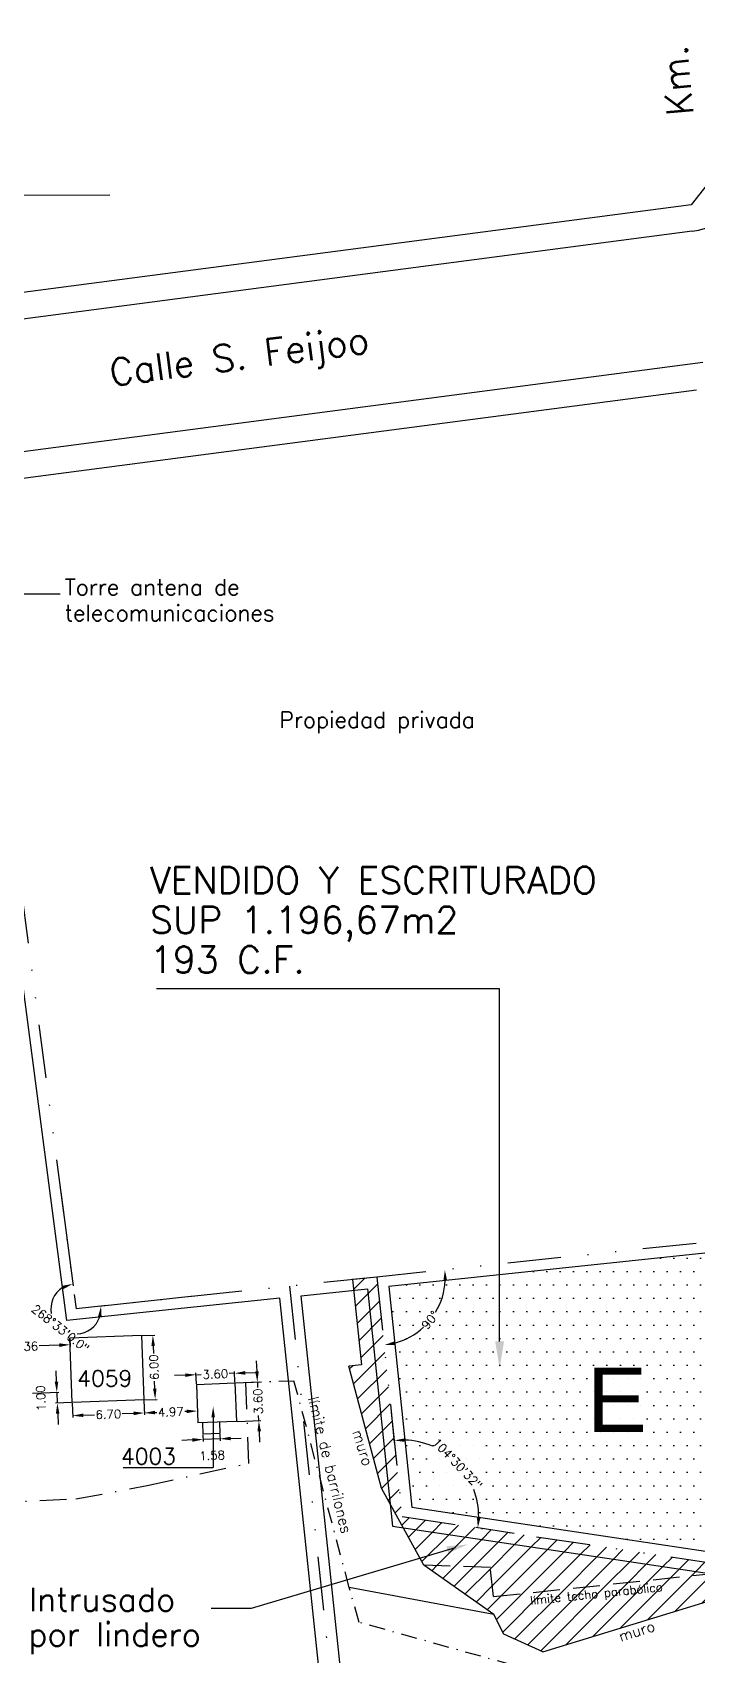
# Model space of a CAD drawing. Header units: metres. Extents: x -2640 to -492, y 2614 to 2999.
# Drawn here: x -1121.9 to -1059.9, y 2753.8 to 2905.2 of the extents above; entities that cross this region are included whole.
import ezdxf

# ---------------------------------------------------------------- set-up
doc = ezdxf.new("R2010")
doc.units = ezdxf.units.M
doc.header["$LTSCALE"] = 10
doc.header["$MEASUREMENT"] = 0
for name, pattern in [('DASHDOT', [1, 0.5, -0.25, 0, -0.25]), ('DASHDOT2', [0.5, 0.25, -0.125, 0, -0.125]), ('DIVIDE', [1.25, 0.5, -0.25, 0, -0.25, 0, -0.25]), ('HIDDEN', [0.375, 0.25, -0.125])]:
    doc.linetypes.add(name, pattern=pattern)
doc.layers.get('DEFPOINTS').update_dxf_attribs({"linetype": 'CONTINUOUS'})
for name, color, linetype in [('ADIF', 150, 'CONTINUOUS'), ('CALLES', 2, 'CONTINUOUS'), ('COTAS', 2, 'CONTINUOUS'), ('EDIFICIOS', 4, 'CONTINUOUS'), ('IINTUSION', 1, 'CONTINUOUS'), ('LIMITE', 2, 'DASHDOT2'), ('LINE_02', 2, 'CONTINUOUS'), ('PROYEC', 2, 'HIDDEN'), ('TEXT-02', 2, 'CONTINUOUS'), ('TEXT-03', 3, 'CONTINUOUS'), ('Titulo (Solo límites)', 102, 'DIVIDE'), ('TMR', 220, 'CONTINUOUS'), ('VENDIDO', 130, 'CONTINUOUS')]:
    doc.layers.add(name, color=color, linetype=linetype)
doc.styles.add('ROMANS', font='romans.shx')
doc.styles.add('SANSSERIF', font='sas_____.pfb', dxfattribs={"width": 1.5, "height": 2.5})
doc.dimstyles.new('CHICAS', dxfattribs={"dimtxt": 0.8, "dimasz": 1, "dimexe": 0.18, "dimexo": 0.0625, "dimgap": 0.09, "dimtad": 0, "dimzin": 0, "dimdsep": 46, "dimtxsty": 'ROMANS', "dimcen": 0.09, "dimclrd": 1, "dimclre": 1, "dimclrt": 7, "dimadec": 0, "dimazin": 0, "dimtfac": 1, "dimtmove": 2, "dimatfit": 3, "dimfxl": 0, "dimtolj": 1, "dimtzin": 0, "dimarcsym": 0})
pattern_1 = [(45, (-2646.3571, -0.4524), (-0.8838835, 0.8838835), [])]

# ---------------------------------------------------------------- blocks, each defined once
blk = doc.blocks.new('*D328')
at = {"layer": 'COTAS', "color": 1, "lineweight": -2}
for p, q in [((-1106.98, 2773.82), (-1107.98, 2773.78)), ((-1106, 2774.29), (-1105.98, 2773.68)), ((-1104.4, 2773.92), (-1105.98, 2773.86)), ((-1104.42, 2774.35), (-1104.4, 2773.74)), ((-1103.4, 2773.95), (-1102.41, 2773.99))]:
    blk.add_line(p, q, dxfattribs=at)
at = {"layer": 'COTAS', "color": 1}
for points in [[(-1106.99, 2773.99), (-1106.98, 2773.65), (-1105.98, 2773.86)], [(-1103.41, 2774.12), (-1103.4, 2773.79), (-1104.4, 2773.92)]]:
    blk.add_solid(points, dxfattribs=at)
at = {"layer": 'DEFPOINTS', "color": 0}
for p in [(-1106, 2774.35), (-1105.98, 2773.86), (-1104.42, 2774.41)]:
    blk.add_point(p, dxfattribs=at)
at = {"layer": 'COTAS', "color": 7, "insert": (-1105.14, 2772.37), "char_height": 0.8, "attachment_point": 5, "rotation": 2.16, "style": 'ROMANS'}
blk.add_mtext('\\A1;1.58', dxfattribs=at)
blk = doc.blocks.new('*D329')
at = {"layer": 'COTAS', "color": 1, "lineweight": -2}
for p, q in [((-1107.64, 2779.87), (-1108.64, 2779.83)), ((-1106.61, 2779.07), (-1106.65, 2780.09)), ((-1106.64, 2779.91), (-1106.15, 2779.92)), ((-1103.04, 2780.04), (-1103.53, 2780.02)), ((-1103.01, 2779.2), (-1103.05, 2780.22)), ((-1102.04, 2780.08), (-1101.04, 2780.12))]:
    blk.add_line(p, q, dxfattribs=at)
at = {"layer": 'COTAS', "color": 1}
for points in [[(-1107.65, 2780.03), (-1107.63, 2779.7), (-1106.64, 2779.91)], [(-1102.05, 2780.25), (-1102.04, 2779.91), (-1103.04, 2780.04)]]:
    blk.add_solid(points, dxfattribs=at)
at = {"layer": 'DEFPOINTS', "color": 0}
for p in [(-1106.64, 2779.91), (-1106.61, 2779), (-1103.01, 2779.14)]:
    blk.add_point(p, dxfattribs=at)
at = {"layer": 'COTAS', "color": 7, "insert": (-1104.84, 2779.97), "char_height": 0.8, "attachment_point": 5, "rotation": 2.16, "style": 'ROMANS'}
blk.add_mtext('\\A1;3.60', dxfattribs=at)
blk = doc.blocks.new('*D330')
at = {"layer": 'COTAS', "color": 1, "lineweight": -2}
for p, q in [((-1100.94, 2780.22), (-1100.98, 2781.22)), ((-1102.95, 2779.14), (-1100.73, 2779.23)), ((-1100.91, 2779.22), (-1100.89, 2778.73)), ((-1102.81, 2775.54), (-1100.59, 2775.63)), ((-1100.77, 2775.62), (-1100.79, 2776.11)), ((-1100.73, 2774.62), (-1100.7, 2773.62))]:
    blk.add_line(p, q, dxfattribs=at)
at = {"layer": 'COTAS', "color": 1}
for points in [[(-1101.11, 2780.21), (-1100.78, 2780.22), (-1100.91, 2779.22)], [(-1100.9, 2774.62), (-1100.57, 2774.63), (-1100.77, 2775.62)]]:
    blk.add_solid(points, dxfattribs=at)
at = {"layer": 'DEFPOINTS', "color": 0}
for p in [(-1103.01, 2779.14), (-1102.87, 2775.54), (-1100.77, 2775.62)]:
    blk.add_point(p, dxfattribs=at)
at = {"layer": 'COTAS', "color": 7, "insert": (-1100.84, 2777.42), "char_height": 0.8, "attachment_point": 5, "rotation": 92.16, "style": 'ROMANS'}
blk.add_mtext('\\A1;3.60', dxfattribs=at)
blk = doc.blocks.new('*D331')
at = {"layer": 'COTAS', "color": 1, "lineweight": -2}
for p, q in [((-1106.6, 2778.94), (-1106.51, 2776.34)), ((-1111.52, 2777.51), (-1111.47, 2776.16)), ((-1110.48, 2776.37), (-1110.3, 2776.38)), ((-1107.51, 2776.49), (-1107.69, 2776.48))]:
    blk.add_line(p, q, dxfattribs=at)
at = {"layer": 'COTAS', "color": 1}
for points in [[(-1110.49, 2776.54), (-1110.47, 2776.21), (-1111.48, 2776.34)], [(-1107.52, 2776.65), (-1107.51, 2776.32), (-1106.51, 2776.52)]]:
    blk.add_solid(points, dxfattribs=at)
at = {"layer": 'DEFPOINTS', "color": 0}
for p in [(-1106.61, 2779), (-1111.53, 2777.57), (-1106.51, 2776.52)]:
    blk.add_point(p, dxfattribs=at)
at = {"layer": 'COTAS', "color": 7, "insert": (-1109, 2776.43), "char_height": 0.8, "attachment_point": 5, "rotation": 2.16, "style": 'ROMANS'}
blk.add_mtext('\\A1;4.97', dxfattribs=at)
blk = doc.blocks.new('*D332')
at = {"layer": 'COTAS', "color": 1, "lineweight": -2}
for p, q in [((-1126.67, 2779.6), (-1126.79, 2782.57)), ((-1125.78, 2782.43), (-1123.91, 2782.5)), ((-1119.42, 2782.67), (-1121.29, 2782.6)), ((-1118.45, 2783.25), (-1118.42, 2782.53))]:
    blk.add_line(p, q, dxfattribs=at)
at = {"layer": 'COTAS', "color": 1}
for points in [[(-1125.79, 2782.6), (-1125.77, 2782.26), (-1126.78, 2782.39)], [(-1119.43, 2782.84), (-1119.42, 2782.5), (-1118.42, 2782.71)]]:
    blk.add_solid(points, dxfattribs=at)
at = {"layer": 'DEFPOINTS', "color": 0}
for p in [(-1118.45, 2783.31), (-1118.42, 2782.71), (-1126.67, 2779.54)]:
    blk.add_point(p, dxfattribs=at)
at = {"layer": 'COTAS', "color": 7, "insert": (-1122.6, 2782.55), "char_height": 0.8, "attachment_point": 5, "rotation": 2.16, "style": 'ROMANS'}
blk.add_mtext('\\A1;8.36', dxfattribs=at)
blk = doc.blocks.new('*D333')
at = {"layer": 'COTAS', "color": 1, "lineweight": -2}
for p, q in [((-1119.69, 2779.26), (-1119.72, 2780.26)), ((-1121.92, 2778.18), (-1119.47, 2778.27)), ((-1119.65, 2778.26), (-1119.61, 2777.26)), ((-1118.28, 2777.31), (-1119.79, 2777.26)), ((-1119.57, 2776.26), (-1119.53, 2775.26))]:
    blk.add_line(p, q, dxfattribs=at)
at = {"layer": 'COTAS', "color": 1}
for points in [[(-1119.85, 2779.26), (-1119.52, 2779.27), (-1119.65, 2778.26)], [(-1119.74, 2776.26), (-1119.41, 2776.27), (-1119.61, 2777.26)]]:
    blk.add_solid(points, dxfattribs=at)
at = {"layer": 'DEFPOINTS', "color": 0}
for p in [(-1121.99, 2778.17), (-1119.61, 2777.26), (-1118.22, 2777.32)]:
    blk.add_point(p, dxfattribs=at)
at = {"layer": 'COTAS', "color": 7, "insert": (-1121.14, 2777.71), "char_height": 0.8, "attachment_point": 5, "rotation": 92.16, "style": 'ROMANS'}
blk.add_mtext('\\A1;1.00', dxfattribs=at)
blk = doc.blocks.new('*D334')
at = {"layer": 'COTAS', "color": 1, "lineweight": -2}
for p, q in [((-1111.69, 2783.57), (-1110.5, 2783.61)), ((-1110.64, 2782.6), (-1110.62, 2781.9)), ((-1110.49, 2778.61), (-1110.52, 2779.32)), ((-1111.46, 2777.57), (-1110.28, 2777.61))]:
    blk.add_line(p, q, dxfattribs=at)
at = {"layer": 'COTAS', "color": 1}
for points in [[(-1110.81, 2782.6), (-1110.48, 2782.61), (-1110.68, 2783.6)], [(-1110.66, 2778.6), (-1110.33, 2778.61), (-1110.46, 2777.61)]]:
    blk.add_solid(points, dxfattribs=at)
at = {"layer": 'DEFPOINTS', "color": 0}
for p in [(-1111.75, 2783.56), (-1110.68, 2783.6), (-1111.53, 2777.57)]:
    blk.add_point(p, dxfattribs=at)
at = {"layer": 'COTAS', "color": 7, "insert": (-1110.57, 2780.61), "char_height": 0.8, "attachment_point": 5, "rotation": 92.16, "style": 'ROMANS'}
blk.add_mtext('\\A1;6.00', dxfattribs=at)
blk = doc.blocks.new('*D335')
at = {"layer": 'COTAS', "color": 1, "lineweight": -2}
for p, q in [((-1118.22, 2777.25), (-1118.17, 2775.9)), ((-1111.52, 2777.51), (-1111.47, 2776.16)), ((-1117.18, 2776.12), (-1116.12, 2776.16)), ((-1112.48, 2776.3), (-1113.54, 2776.26))]:
    blk.add_line(p, q, dxfattribs=at)
at = {"layer": 'COTAS', "color": 1}
for points in [[(-1112.49, 2776.47), (-1112.47, 2776.13), (-1111.48, 2776.34)], [(-1117.18, 2776.29), (-1117.17, 2775.96), (-1118.18, 2776.08)]]:
    blk.add_solid(points, dxfattribs=at)
at = {"layer": 'DEFPOINTS', "color": 0}
for p in [(-1118.22, 2777.32), (-1111.53, 2777.57), (-1111.48, 2776.34)]:
    blk.add_point(p, dxfattribs=at)
at = {"layer": 'COTAS', "color": 7, "insert": (-1114.83, 2776.21), "char_height": 0.8, "attachment_point": 5, "rotation": 2.16, "style": 'ROMANS'}
blk.add_mtext('\\A1;6.70', dxfattribs=at)
blk = doc.blocks.new('*D593')
at = {"layer": 'CALLES', "color": 1, "lineweight": -2}
for start, end in [(196.9378, 224.0205), (240.9172, 267.9999)]:
    blk.add_arc((-1127.94, 2862.95), 6.06, start, end, dxfattribs=at)
at = {"layer": 'CALLES', "color": 1}
for points in [[(-1133.89, 2861.15), (-1133.57, 2861.22), (-1133.94, 2862.16)], [(-1128.16, 2857.06), (-1128.14, 2856.73), (-1127.15, 2856.94)]]:
    blk.add_solid(points, dxfattribs=at)
at = {"layer": 'DEFPOINTS', "color": 0}
for p in [(-1059.85, 2871.88), (-1127.94, 2862.95), (-1132.74, 2859.27), (-1209.63, 2852.24), (-1117.86, 2786.07)]:
    blk.add_point(p, dxfattribs=at)
at = {"layer": 'CALLES', "color": 7, "insert": (-1131.63, 2858.15), "char_height": 0.8, "attachment_point": 5, "rotation": 322.4688, "style": 'ROMANS'}
blk.add_mtext('\\A1;90°', dxfattribs=at)
blk = doc.blocks.new('*D594')
at = {"layer": 'DEFPOINTS', "color": 0}
for p in [(-1119.29, 2797.01), (-1106.8, 2787.23), (-1120.19, 2785.78), (-1117.86, 2786.07)]:
    blk.add_point(p, dxfattribs=at)
at = {"layer": 'LINE_02', "color": 1, "lineweight": -2}
for p, q in [((-1119.28, 2796.94), (-1118.14, 2788.21)), ((-1106.86, 2787.23), (-1115.7, 2786.29))]:
    blk.add_line(p, q, dxfattribs=at)
for start, end in [(122.0724, 191.0966), (272.3911, 341.4153)]:
    blk.add_arc((-1117.86, 2786.07), 2.35, start, end, dxfattribs=at)
at = {"layer": 'LINE_02', "color": 1}
for points in [[(-1119.16, 2788.21), (-1119.05, 2787.9), (-1118.16, 2788.39)], [(-1115.8, 2785.34), (-1115.47, 2785.3), (-1115.52, 2786.31)]]:
    blk.add_solid(points, dxfattribs=at)
at = {"layer": 'LINE_02', "color": 7, "insert": (-1119.31, 2784.22), "char_height": 0.8, "attachment_point": 5, "rotation": 321.7438, "style": 'ROMANS'}
blk.add_mtext('\\A1;268°33\'0.0"', dxfattribs=at)
blk = doc.blocks.new('*D595')
at = {"layer": 'COTAS', "color": 1, "lineweight": -2}
for p, q in [((-1088.48, 2777.13), (-1088.11, 2773.59)), ((-1076.91, 2765.09), (-1080.48, 2765.63))]:
    blk.add_line(p, q, dxfattribs=at)
for start, end in [(66.712, 88.0039), (359.5249, 20.8169)]:
    blk.add_arc((-1087.37, 2766.66), 7.15, start, end, dxfattribs=at)
at = {"layer": 'COTAS', "color": 1}
for points in [[(-1087.12, 2773.64), (-1087.13, 2773.97), (-1088.13, 2773.77)], [(-1080.05, 2766.58), (-1080.39, 2766.61), (-1080.3, 2765.6)]]:
    blk.add_solid(points, dxfattribs=at)
at = {"layer": 'DEFPOINTS', "color": 0}
for p in [(-1088.49, 2777.19), (-1080.96, 2769.83), (-1087.37, 2766.66), (-1076.85, 2765.08)]:
    blk.add_point(p, dxfattribs=at)
at = {"layer": 'COTAS', "color": 7, "insert": (-1082.21, 2771.6), "char_height": 0.8, "attachment_point": 5, "rotation": 313.7644, "style": 'ROMANS'}
blk.add_mtext('\\A1;104°30\'32"', dxfattribs=at)
blk = doc.blocks.new('*D596')
at = {"layer": 'COTAS', "color": 1, "lineweight": -2}
for start, end in [(193.5917, 224.2683), (237.7694, 268.446)]:
    blk.add_arc((-1047.27, 2793.51), 7.57, start, end, dxfattribs=at)
at = {"layer": 'COTAS', "color": 1}
for points in [[(-1054.79, 2791.7), (-1054.46, 2791.76), (-1054.8, 2792.71)], [(-1047.48, 2786.11), (-1047.47, 2785.77), (-1046.48, 2785.98)]]:
    blk.add_solid(points, dxfattribs=at)
at = {"layer": 'DEFPOINTS', "color": 0}
for p in [(-1055.14, 2868.16), (-1047.27, 2793.51), (-1089.73, 2789.03), (-1053.39, 2789.06), (-1043.75, 2760.14)]:
    blk.add_point(p, dxfattribs=at)
at = {"layer": 'COTAS', "color": 7, "insert": (-1052.03, 2787.62), "char_height": 0.8, "attachment_point": 5, "rotation": 321.0188, "style": 'ROMANS'}
blk.add_mtext('\\A1;90°', dxfattribs=at)
blk = doc.blocks.new('*D597')
at = {"layer": 'CALLES', "color": 1, "lineweight": -2}
for start, end in [(340.4459, 0.9633), (278.741, 299.2584)]:
    blk.add_arc((-1211.26, 2852.03), 8.81, start, end, dxfattribs=at)
at = {"layer": 'CALLES', "color": 1}
for points in [[(-1202.62, 2852.16), (-1202.29, 2852.19), (-1202.53, 2853.17)], [(-1209.91, 2843.15), (-1209.94, 2843.48), (-1210.92, 2843.22)]]:
    blk.add_solid(points, dxfattribs=at)
at = {"layer": 'DEFPOINTS', "color": 0}
for p in [(-1059.85, 2871.88), (-1209.63, 2852.24), (-1211.2, 2850.38), (-1206.34, 2844.72), (-1207.51, 2755.95)]:
    blk.add_point(p, dxfattribs=at)
at = {"layer": 'CALLES', "color": 7, "insert": (-1204.53, 2846.34), "char_height": 0.8, "attachment_point": 5, "rotation": 49.8522, "style": 'ROMANS'}
blk.add_mtext('\\A1;95°14\'0.0"', dxfattribs=at)
blk = doc.blocks.new('*D605')
at = {"layer": 'COTAS', "color": 1, "lineweight": -2}
for start, end in [(329.0226, 357.046), (284.9917, 313.0151)]:
    blk.add_arc((-1089.73, 2789.03), 6.39, start, end, dxfattribs=at)
at = {"layer": 'COTAS', "color": 1}
for points in [[(-1083.52, 2788.7), (-1083.18, 2788.71), (-1083.38, 2789.7)], [(-1088.05, 2782.69), (-1088.11, 2783.02), (-1089.06, 2782.67)]]:
    blk.add_solid(points, dxfattribs=at)
at = {"layer": 'DEFPOINTS', "color": 0}
for p in [(-1047.27, 2793.51), (-1089.73, 2789.03), (-1089.73, 2789.03), (-1085.98, 2783.86), (-1087.37, 2766.66)]:
    blk.add_point(p, dxfattribs=at)
at = {"layer": 'COTAS', "color": 7, "insert": (-1084.77, 2785.01), "char_height": 0.8, "attachment_point": 5, "rotation": 51.0188, "style": 'ROMANS'}
blk.add_mtext('\\A1;90°', dxfattribs=at)
blk = doc.blocks.new('*D606')
at = {"layer": 'COTAS', "color": 1, "lineweight": -2}
for start, end in [(102.4291, 114.781), (152.7478, 165.0998)]:
    blk.add_arc((-1043.75, 2760.14), 8.94, start, end, dxfattribs=at)
at = {"layer": 'COTAS', "color": 1}
for points in [[(-1045.7, 2769.04), (-1045.65, 2768.71), (-1044.69, 2769.04)], [(-1052.23, 2762.41), (-1052.56, 2762.48), (-1052.6, 2761.46)]]:
    blk.add_solid(points, dxfattribs=at)
at = {"layer": 'DEFPOINTS', "color": 0}
for p in [(-1055.14, 2868.16), (-1048.38, 2767.79), (-1087.37, 2766.66), (-1043.75, 2760.14), (-1043.75, 2760.14)]:
    blk.add_point(p, dxfattribs=at)
at = {"layer": 'COTAS', "color": 7, "insert": (-1049.94, 2766.6), "char_height": 0.8, "attachment_point": 5, "rotation": 43.7644, "style": 'ROMANS'}
blk.add_mtext('\\A1;75°29\'28"', dxfattribs=at)

msp = doc.modelspace()

# ---------------------------------------------------------------- hatches: boundary and pattern name
at = {"layer": 'IINTUSION'}
h = msp.add_hatch(dxfattribs=at)
h.set_pattern_fill('ANSI31', color=256, scale=10, style=0)
h.set_pattern_definition(pattern_1)
h.paths.add_polyline_path([(-1090.624, 2787.932), (-1091.917, 2787.796), (-1091.183, 2780.834), (-1092.363, 2780.71), (-1089.312, 2769.306), (-1088.506, 2767.85)])
h.paths.add_polyline_path([(-1089.734, 2789.031), (-1092.022, 2788.79), (-1091.917, 2787.796), (-1090.624, 2787.932), (-1088.506, 2767.85), (-1087.279, 2765.63), (-1058.499, 2761.334), (-1054.529, 2761.752), (-1087.375, 2766.655)])
h.paths.add_polyline_path([(-1058.874, 2758.738), (-1058.251, 2756.74), (-1044.596, 2758.614), (-1044.665, 2759.269), (-1058.499, 2761.334), (-1078.845, 2759.189), (-1079.133, 2761.923), (-1085.342, 2762.129), (-1078.807, 2757.509), (-1077.883, 2755.671), (-1074.238, 2754.024)])
h.paths.add_polyline_path([(-1044.773, 2760.296), (-1054.529, 2761.752), (-1058.499, 2761.334), (-1044.665, 2759.269)], flags=17)
h = msp.add_hatch(dxfattribs=at)
h.set_pattern_fill('ANSI31', color=256, scale=10, style=0)
h.set_pattern_definition(pattern_1)
h.paths.add_polyline_path([(-1058.499, 2761.334), (-1087.279, 2765.63), (-1085.342, 2762.129), (-1079.133, 2761.923), (-1078.845, 2759.189)])
h.paths.add_polyline_path([(-1076.047, 2761.231), (-1071.046, 2760.485), (-1070.78, 2762.265), (-1075.782, 2763.012)], flags=24)
at = {"layer": 'VENDIDO'}
h = msp.add_hatch(dxfattribs=at)
h.set_pattern_fill('DOTS', color=256, scale=20, style=0)
h.set_pattern_definition([(0, (-2646.3571, -0.4524), (0.625, 1.25), [0, -1.25])])
h.paths.add_polyline_path([(-1050.498, 2791.651), (-1077.007, 2789.368), (-1088.635, 2788.142), (-1086.462, 2767.53), (-1045.997, 2761.49)])
h.paths.add_polyline_path([(-1048.159, 2792.409), (-1077.007, 2789.368), (-1050.498, 2791.651), (-1045.997, 2761.49), (-1044.882, 2761.323)])
h.paths.add_polyline_path([(-1051.921, 2767.227), (-1050.476, 2768.61), (-1049.646, 2767.744), (-1051.091, 2766.36)], flags=24)
h.paths.add_polyline_path([(-1053.233, 2787.729), (-1051.679, 2786.471), (-1052.433, 2785.538), (-1053.988, 2786.796)], flags=24)
h.paths.add_polyline_path([(-1082.143, 2773.5), (-1080.312, 2771.587), (-1081.178, 2770.757), (-1083.01, 2772.669)], flags=24)
h.paths.add_polyline_path([(-1071.588, 2773.069), (-1063.098, 2773.069), (-1063.098, 2782.069), (-1071.588, 2782.069)], flags=24)

# ---------------------------------------------------------------- linework, layer by layer
at = {"layer": 'ADIF'}
msp.add_lwpolyline([(-1043.563, 2748.819), (-1093.026, 2751.272), (-1096.809, 2787.28), (-1090.624, 2787.932), (-1088.288, 2765.781), (-1044.665, 2759.269)], close=True, dxfattribs=at)
at = {"layer": 'CALLES'}
for p, q in [((-1060.368, 2889.136), (-1208.962, 2869.655)), ((-1060.269, 2886.678), (-1208.46, 2867.25)), ((-1059.282, 2874.422), (-1208.887, 2854.809)), ((-1127.937, 2862.95), (-1059.855, 2871.876))]:
    msp.add_line(p, q, dxfattribs=at)
msp.add_arc((-1061.049, 2892.627), 6, 277.46885, 6.01885, dxfattribs=at)
at = {"layer": 'COTAS', "color": 1}
for p in [(-1105.041, 2775.927), (-1113.444, 2771.259)]:
    msp.add_line(p, (-1105.041, 2771.259), dxfattribs=at)
msp.add_solid([(-1105.208, 2775.927), (-1104.875, 2775.927), (-1105.041, 2776.927)], dxfattribs=at)
at = {"layer": 'EDIFICIOS'}
for p, q in [((-1089.734, 2789.031), (-1092.022, 2788.79)), ((-1092.022, 2788.79), (-1091.183, 2780.834)), ((-1111.752, 2783.564), (-1118.448, 2783.311)), ((-1118.222, 2777.315), (-1118.448, 2783.311)), ((-1111.752, 2783.564), (-1111.526, 2777.568)), ((-1091.183, 2780.834), (-1092.363, 2780.71)), ((-1089.312, 2769.306), (-1092.363, 2780.71)), ((-1106.607, 2779.004), (-1103.01, 2779.14)), ((-1106.607, 2779.004), (-1106.471, 2775.407)), ((-1103.01, 2779.14), (-1102.874, 2775.543)), ((-1111.526, 2777.568), (-1118.222, 2777.315)), ((-1102.874, 2775.543), (-1106.471, 2775.407)), ((-1078.807, 2757.509), (-1085.342, 2762.129)), ((-1078.807, 2757.509), (-1092.323, 2760.054)), ((-1074.238, 2754.024), (-1058.874, 2758.738)), ((-1077.883, 2755.671), (-1078.807, 2757.509)), ((-1074.238, 2754.024), (-1077.883, 2755.671))]:
    msp.add_line(p, q, dxfattribs=at)
at = {"layer": 'LIMITE'}
for p, q in [((-1102.01, 2779.178), (-1101.725, 2771.628)), ((-1111.224, 2769.554), (-1106.292, 2770.65)), ((-1106.292, 2770.65), (-1101.725, 2771.628)), ((-1117.882, 2768.312), (-1111.224, 2769.554)), ((-1187.476, 2765.241), (-1117.882, 2768.312))]:
    msp.add_line(p, q, dxfattribs=at)
at = {"layer": 'LINE_02'}
msp.add_line((-1057.708, 2892.509), (-1060.368, 2889.136), dxfattribs=at)
at = {"layer": 'LINE_02', "linetype": 'DASHDOT', "ltscale": 0.3}
for p, q in [((-1102.01, 2779.178), (-1097.485, 2779.348)), ((-1092.323, 2760.054), (-1097.485, 2779.348)), ((-1091.398, 2756.782), (-1092.323, 2760.054)), ((-1077.031, 2752.785), (-1091.398, 2756.782))]:
    msp.add_line(p, q, dxfattribs=at)
at = {"layer": 'LINE_02', "color": 4}
msp.add_line((-1085.342, 2762.129), (-1089.312, 2769.306), dxfattribs=at)
at = {"layer": 'PROYEC'}
for p, q in [((-1106.042, 2775.423), (-1106.001, 2774.354)), ((-1104.463, 2775.483), (-1104.422, 2774.413)), ((-1104.422, 2774.413), (-1106.001, 2774.354)), ((-1078.845, 2759.189), (-1044.038, 2762.859)), ((-1079.133, 2761.923), (-1085.342, 2762.129)), ((-1078.845, 2759.189), (-1079.133, 2761.923))]:
    msp.add_line(p, q, dxfattribs=at)
at = {"layer": 'TEXT-02'}
msp.add_line((-1119.341, 2852.807), (-1123.904, 2852.807), dxfattribs=at)
at = {"layer": 'TEXT-03'}
for p, q in [((-1187.768, 2890.011), (-1114.689, 2890.07)), ((-1078.291, 2815.946), (-1110.35, 2815.955)), ((-1078.264, 2783.015), (-1078.291, 2815.946))]:
    msp.add_line(p, q, dxfattribs=at)
at = {"layer": 'TEXT-03', "color": 3}
for p, q in [((-1101.452, 2758.108), (-1082.378, 2763.789)), ((-1105.216, 2758.108), (-1101.452, 2758.108))]:
    msp.add_line(p, q, dxfattribs=at)
at = {"layer": 'TEXT-03'}
msp.add_solid([(-1077.848, 2783.015), (-1078.681, 2783.015), (-1078.262, 2780.515)], dxfattribs=at)
at = {"layer": 'TEXT-03', "ltscale": 0.7}
msp.add_solid([(-1083.248, 2763.877), (-1083.08, 2763.232), (-1081.228, 2764.059)], dxfattribs=at)
at = {"layer": 'Titulo (Solo límites)'}
for p, q in [((-1127.937, 2862.95), (-1117.857, 2786.066)), ((-1047.27, 2793.509), (-1089.734, 2789.031)), ((-1089.734, 2789.031), (-1117.857, 2786.066)), ((-1089.734, 2789.031), (-1087.375, 2766.655)), ((-1097.908, 2788.17), (-1093.931, 2750.316)), ((-1087.375, 2766.655), (-1043.752, 2760.144))]:
    msp.add_line(p, q, dxfattribs=at)
at = {"layer": 'TMR'}
for p, q in [((-1118.722, 2784.969), (-1128.798, 2861.829)), ((-1098.798, 2787.07), (-1118.722, 2784.969)), ((-1094.836, 2749.359), (-1098.798, 2787.07))]:
    msp.add_line(p, q, dxfattribs=at)
at = {"layer": 'VENDIDO'}
msp.add_lwpolyline([(-1048.159, 2792.409), (-1088.635, 2788.142), (-1086.462, 2767.53), (-1044.882, 2761.323)], close=True, dxfattribs=at)

# ---------------------------------------------------------------- texts
at = {"layer": 'TEXT-02', "style": 'ROMANS'}
for s, p in [('Torre antena de ', (-1118.908, 2852.694)), ('telecomunicaciones', (-1118.908, 2850.285)), ('Propiedad privada', (-1098.833, 2840.302))]:
    msp.add_text(s, height=1.5, dxfattribs=at).set_placement(p)
at = {"layer": 'TEXT-03', "style": 'ROMANS'}
for s, rotation, p in [('Km. 1+136.00', 95.33453, (-1060.15, 2897.603)), ('Calle S. Feijoo', 7.39057, (-1114.558, 2872.214))]:
    msp.add_text(s, height=2.5, rotation=rotation, dxfattribs=at).set_placement(p)
for s, p in [('VENDIDO Y ESCRITURADO', (-1110.946, 2824.833)), ('SUP 1.196,67m2', (-1110.946, 2821.128)), ('193 C.F.', (-1110.946, 2817.424))]:
    msp.add_text(s, height=2.5, dxfattribs=at).set_placement(p)
at = {"layer": 'TEXT-03', "color": 4, "style": 'ROMANS'}
for s, p in [('4059', (-1117.744, 2778.817)), ('4003', (-1113.654, 2771.538))]:
    msp.add_text(s, height=1.5, dxfattribs=at).set_placement(p)
at = {"layer": 'TEXT-03', "color": 2, "style": 'ROMANS'}
for s, height, rotation, p in [('límite de barrilones', 1, 283.90735, (-1096.189, 2777.738)), ('muro', 1, 287.25655, (-1092.05, 2774.598)), ('límite techo parabólico', 0.8, 5.94407, (-1075.365, 2758.428)), ('muro', 1, 17.56001, (-1066.956, 2754.969))]:
    msp.add_text(s, height=height, rotation=rotation, dxfattribs=at).set_placement(p)
at = {"layer": 'TEXT-03', "color": 3, "style": 'ROMANS'}
for s, p in [('Intrusado', (-1122.249, 2757.824)), ('por lindero', (-1122.311, 2754.564))]:
    msp.add_text(s, height=2.2, dxfattribs=at).set_placement(p)
at = {"layer": 'VENDIDO', "style": 'SANSSERIF'}
msp.add_text('E', height=6, dxfattribs=at).set_placement((-1070.088, 2774.569))

# ---------------------------------------------------------------- dimensions: what is measured, and where the dimension line sits
at = {"layer": 'CALLES'}
dim = msp.add_angular_dim_2l(base=(-1206.338827, 2844.719037), line1=((-1209.627872, 2852.240709), (-1059.854843, 2871.875867)), line2=((-1211.199511, 2850.377486), (-1207.513329, 2755.949407)), dimstyle='CHICAS', override={"dimaunit": 1, "dimadec": 5}, dxfattribs=at)
dim.commit()
dim.dimension.update_dxf_attribs({"geometry": '*D597', "text_midpoint": (-1204.528134, 2846.344596)})
dim = msp.add_angular_dim_2l(base=(-1132.745, 2859.265), line1=((-1127.937, 2862.95), (-1117.857, 2786.066)), line2=((-1209.628, 2852.241), (-1059.855, 2871.876)), dimstyle='CHICAS', dxfattribs=at)
dim.commit()
dim.dimension.update_dxf_attribs({"geometry": '*D593', "text_midpoint": (-1131.627, 2858.146)})
at = {"layer": 'COTAS'}
for base, line1, line2, picture, middle in [((-1053.394, 2789.056), ((-1043.752, 2760.144), (-1055.14, 2868.159)), ((-1047.27, 2793.509), (-1089.734, 2789.031)), '*D596', (-1052.033, 2787.623)), ((-1085.975, 2783.861), ((-1047.27, 2793.509), (-1089.734, 2789.031)), ((-1089.734, 2789.031), (-1087.375, 2766.655)), '*D605', (-1084.765, 2785.01))]:
    dim = msp.add_angular_dim_2l(base=base, line1=line1, line2=line2, dimstyle='CHICAS', dxfattribs=at)
    dim.commit()
    dim.dimension.update_dxf_attribs({"geometry": picture, "text_midpoint": middle})
dim = msp.add_angular_dim_2l(base=(-1048.38199, 2767.79439), line1=((-1043.75169, 2760.14362), (-1055.14045, 2868.15852)), line2=((-1087.37496, 2766.65537), (-1043.75169, 2760.14362)), dimstyle='CHICAS', override={"dimaunit": 1, "dimadec": 4}, dxfattribs=at)
dim.commit()
dim.dimension.update_dxf_attribs({"geometry": '*D606', "text_midpoint": (-1049.93739, 2766.60203)})
for base, p1, p2, angle, picture, middle in [((-1118.425, 2782.707), (-1126.671, 2779.538), (-1118.448, 2783.311), 2.16003, '*D332', (-1122.602, 2782.549)), ((-1100.771, 2775.622), (-1103.01, 2779.14), (-1102.874, 2775.543), 92.16003, '*D330', (-1100.839, 2777.421)), ((-1119.61, 2777.263), (-1121.987, 2778.174), (-1118.222, 2777.315), 92.16003, '*D333', (-1121.143, 2777.705)), ((-1106.513, 2776.524), (-1111.526, 2777.568), (-1106.607, 2779.004), 2.16003, '*D331', (-1108.997, 2776.43))]:
    dim = msp.add_linear_dim(base=base, p1=p1, p2=p2, angle=angle, dimstyle='CHICAS', dxfattribs=at)
    dim.commit()
    dim.dimension.update_dxf_attribs({"geometry": picture, "text_midpoint": middle})
for p1, p2, distance, picture, middle in [((-1111.526, 2777.568), (-1111.752, 2783.564), -1.071, '*D334', (-1110.57, 2780.606)), ((-1103.01, 2779.14), (-1106.607, 2779.004), -0.902, '*D329', (-1104.842, 2779.973)), ((-1118.222, 2777.315), (-1111.526, 2777.568), -1.232, '*D335', (-1114.828, 2776.21)), ((-1104.422, 2774.413), (-1106.001, 2774.354), 0.497, '*D328', (-1105.136, 2772.373))]:
    dim = msp.add_aligned_dim(p1=p1, p2=p2, distance=distance, dimstyle='CHICAS', dxfattribs=at)
    dim.commit()
    dim.dimension.update_dxf_attribs({"geometry": picture, "text_midpoint": middle})
dim = msp.add_angular_dim_3p(base=(-1080.963638, 2769.830492), center=(-1087.374964, 2766.65537), p1=(-1088.486031, 2777.193126), p2=(-1076.852618, 2765.084674), dimstyle='CHICAS', override={"dimaunit": 1, "dimadec": 4}, dxfattribs=at)
dim.commit()
dim.dimension.update_dxf_attribs({"geometry": '*D595', "text_midpoint": (-1082.208076, 2771.604083)})
at = {"layer": 'LINE_02'}
dim = msp.add_angular_dim_3p(base=(-1120.186749, 2785.780708), center=(-1117.857416, 2786.066116), p1=(-1119.291543, 2797.005346), p2=(-1106.801898, 2787.231775), dimstyle='CHICAS', override={"dimaunit": 1, "dimadec": 5}, dxfattribs=at)
dim.commit()
dim.dimension.update_dxf_attribs({"geometry": '*D594', "text_midpoint": (-1119.310475, 2784.223327)})

doc.saveas('drawing.dxf')
